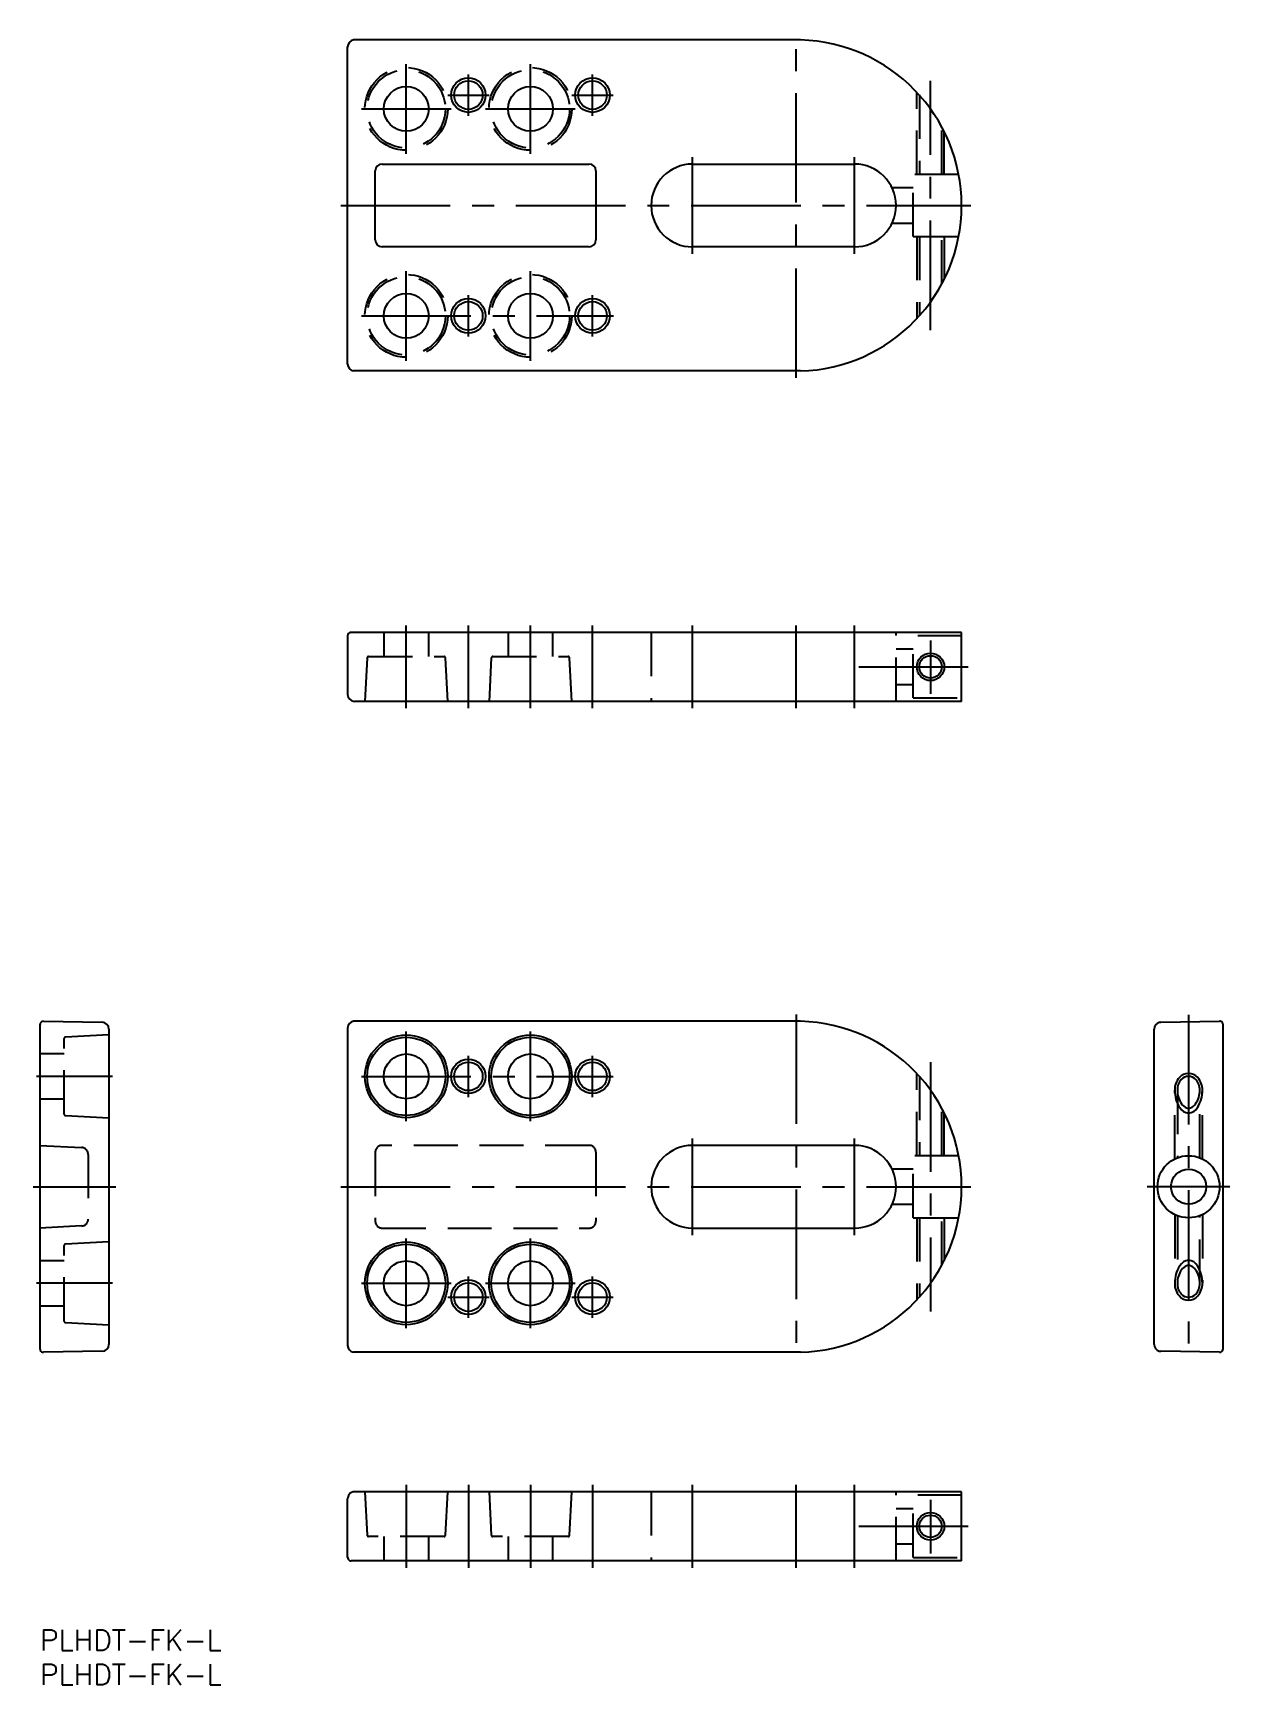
# Model space of a CAD drawing. Extents: x -1 to 173, y -8 to 231.
import ezdxf

# ---------------------------------------------------------------- set-up
doc = ezdxf.new("R2010")
doc.units = 0
doc.header["$LTSCALE"] = 0.5
doc.linetypes.add('CENTER', pattern=[50.8, 31.75, -6.35, 6.35, -6.35])
doc.linetypes.add('DASHED', pattern=[19.05, 12.7, -6.35])
for name, color, linetype in [('MSM_CENTER', 1, 'CENTER'), ('MSM_CONTINUOUS', 7, 'CONTINUOUS'), ('MSM_DASHED', 4, 'DASHED'), ('MSM_NARROW', 5, 'CONTINUOUS'), ('MSM_PART_NUMBER', 7, 'CONTINUOUS')]:
    doc.layers.add(name, color=color, linetype=linetype)
doc.styles.get("Standard").update_dxf_attribs({"font": 'txt.shx', "height": 3, "bigfont": 'bigfont.shx'})

# ---------------------------------------------------------------- blocks, each defined once
blk = doc.blocks.new('*U2')
at = {"layer": 'MSM_PART_NUMBER'}
blk.add_text('PLHDT-FK-L', height=3, dxfattribs=at).set_placement((0, -3))
blk = doc.blocks.new('*U3')
at = {"layer": 'MSM_PART_NUMBER'}
blk.add_text('PLHDT-FK-L', height=3, dxfattribs=at).set_placement((0, -8))

msp = doc.modelspace()

# ---------------------------------------------------------------- linework, layer by layer
at = {"layer": 'MSM_CENTER'}
for p, q in [((109.61, 181.47), (109.61, 231.46)), ((53.11, 213.96), (53.11, 226.96)), ((62.11, 219.46), (62.11, 225.46)), ((71.11, 213.96), (71.11, 226.96)), ((80.11, 219.46), (80.11, 225.46)), ((129.11, 188.4), (129.11, 224.53)), ((46.61, 220.46), (59.61, 220.46)), ((59.11, 222.46), (65.11, 222.46)), ((64.61, 220.46), (77.61, 220.46)), ((77.11, 222.46), (83.11, 222.46)), ((94.61, 199.46), (94.61, 213.46)), ((118.11, 199.46), (118.11, 213.46)), ((43.61, 206.46), (134.96, 206.46)), ((53.11, 183.96), (53.11, 196.96)), ((71.11, 183.96), (71.11, 196.96)), ((62.11, 187.46), (62.11, 193.46)), ((80.11, 187.46), (80.11, 193.46)), ((46.61, 190.46), (83.17, 190.46)), ((53.11, 133.58), (53.11, 145.58)), ((62.11, 133.58), (62.11, 145.58)), ((71.11, 133.58), (71.11, 145.58)), ((80.11, 133.58), (80.11, 145.58)), ((94.61, 133.58), (94.61, 145.58)), ((109.61, 133.58), (109.61, 145.58)), ((118.11, 133.58), (118.11, 145.58)), ((129.11, 143.41), (129.11, 135.66)), ((118.71, 139.58), (134.96, 139.58)), ((109.61, 89.21), (109.61, 39.23)), ((166.52, 89.13), (166.52, 39.3)), ((53.11, 73.72), (53.11, 86.72)), ((71.11, 73.72), (71.11, 86.72)), ((62.11, 77.22), (62.11, 83.22)), ((80.11, 77.22), (80.11, 83.22)), ((129.11, 82.28), (129.11, 46.15)), ((10.5, 80.22), (-0.5, 80.22)), ((46.61, 80.22), (83.11, 80.22)), ((94.61, 57.22), (94.61, 71.22)), ((118.11, 57.22), (118.11, 71.22)), ((-1, 64.22), (11, 64.22)), ((43.61, 64.22), (134.96, 64.22)), ((172.52, 64.22), (160.52, 64.22)), ((53.11, 43.72), (53.11, 56.72)), ((71.11, 43.72), (71.11, 56.72)), ((62.11, 45.22), (62.11, 51.22)), ((80.11, 45.22), (80.11, 51.22)), ((10.5, 50.22), (-0.5, 50.22)), ((46.61, 50.22), (59.61, 50.22)), ((59.11, 48.22), (65.11, 48.22)), ((64.61, 50.22), (77.61, 50.22)), ((77.11, 48.22), (83.11, 48.22)), ((53.11, 21), (53.11, 9)), ((62.11, 21), (62.11, 9)), ((71.11, 21), (71.11, 9)), ((80.11, 21), (80.11, 9)), ((94.61, 9), (94.61, 21)), ((109.61, 9), (109.61, 21)), ((118.11, 9), (118.11, 21)), ((129.11, 18.83), (129.11, 11.08)), ((118.71, 15), (134.96, 15))]:
    msp.add_line(p, q, dxfattribs=at)
at = {"layer": 'MSM_CONTINUOUS'}
for p, q in [((110.26, 230.46), (45.48, 230.46)), ((44.61, 183.46), (44.61, 229.46)), ((48.61, 201.46), (48.61, 211.46)), ((49.61, 212.46), (79.61, 212.46)), ((80.61, 211.46), (80.61, 201.46)), ((94.61, 212.46), (118.11, 212.46)), ((79.61, 200.46), (49.61, 200.46)), ((118.11, 200.46), (94.61, 200.46)), ((110.26, 182.47), (45.48, 182.47)), ((44.61, 144.08), (44.61, 135.58)), ((133.61, 144.58), (45.11, 144.58)), ((133.61, 134.58), (133.61, 144.58)), ((133.61, 134.58), (45.61, 134.58)), ((0, 87.71), (0, 40.73)), ((0.51, 88.21), (9.02, 88.06)), ((10, 87.06), (10, 41.37)), ((44.61, 87.22), (44.61, 41.22)), ((110.26, 88.21), (45.48, 88.21)), ((161.52, 41.37), (161.52, 87.06)), ((162.5, 88.06), (171.01, 88.21)), ((171.52, 40.73), (171.52, 87.71)), ((118.11, 70.22), (94.61, 70.22)), ((94.61, 58.22), (118.11, 58.22)), ((9.02, 40.37), (0.51, 40.23)), ((110.26, 40.23), (45.48, 40.23)), ((171.01, 40.23), (162.5, 40.37)), ((133.61, 20), (45.61, 20)), ((133.61, 10), (133.61, 20)), ((44.61, 10.5), (44.61, 19)), ((133.61, 10), (45.11, 10))]:
    msp.add_line(p, q, dxfattribs=at)
for centre, radius in [((53.11, 220.46), 3.25), ((62.11, 222.46), 2.07), ((71.11, 220.46), 3.25), ((80.11, 222.46), 2.07), ((53.11, 190.46), 3.25), ((62.11, 190.46), 2.07), ((71.11, 190.46), 3.25), ((80.11, 190.46), 2.07), ((129.11, 139.58), 1.62), ((53.11, 80.22), 6), ((71.11, 80.22), 6), ((53.11, 80.22), 5.67), ((71.11, 80.22), 5.67), ((53.11, 80.22), 3.25), ((62.11, 80.22), 2.07), ((71.11, 80.22), 3.25), ((80.11, 80.22), 2.07), ((166.52, 64.22), 4.5), ((166.52, 64.22), 2.55), ((53.11, 50.22), 6), ((53.11, 50.22), 5.67), ((71.11, 50.22), 6), ((71.11, 50.22), 5.67), ((53.11, 50.22), 3.25), ((71.11, 50.22), 3.25), ((62.11, 48.22), 2.07), ((80.11, 48.22), 2.07), ((129.11, 15), 1.62)]:
    msp.add_circle(centre, radius, dxfattribs=at)
for centre, radius, start, end in [((45.61, 229.46), 1, 97.6412, 180), ((109.61, 206.46), 24, 271.5586, 88.4414), ((49.61, 211.46), 1, 90, 180), ((79.61, 211.46), 1, 0, 90), ((94.61, 206.46), 6, 90, 270), ((118.11, 206.46), 6, 270, 90), ((49.61, 201.46), 1, 180, 270), ((79.61, 201.46), 1, 270, 0), ((45.61, 183.46), 1, 180, 262.3588), ((45.11, 144.08), 0.5, 90.0235, 180), ((45.61, 135.58), 1, 180, 270), ((0.5, 87.71), 0.5, 154.9765, 179.9765), ((0.5, 87.71), 0.498, 88.8257, 155.1508), ((9, 87.06), 1, 0, 89), ((45.61, 87.22), 1, 97.6412, 180), ((109.61, 64.22), 24, 271.5586, 88.4414), ((162.52, 87.06), 1, 104.1256, 180.0068), ((162.52, 87.06), 1, 91, 104.1325), ((171.02, 87.7), 0.507, 70.9296, 90.9593), ((171.02, 87.71), 0.501, 0.028, 70.6138), ((167.1, 78.31), 2.2, 137.9195, 182.5542), ((166.53, 78.74), 1.48, 90.2342, 135.7303), ((166.51, 78.74), 1.48, 44.2697, 89.7658), ((165.94, 78.31), 2.2, 357.4458, 42.0805), ((168.3, 78.19), 3.4, 179.763, 214.8445), ((164.74, 78.19), 3.4, 325.1555, 0.237), ((166.82, 77.12), 1.57, 213.5242, 247.9098), ((166.52, 76.52), 0.905, 251.1596, 288.8404), ((166.23, 77.12), 1.57, 292.0902, 326.4758), ((94.61, 64.22), 6, 90, 270), ((118.11, 64.22), 6, 270, 90), ((166.82, 51.32), 1.57, 112.0902, 146.4758), ((166.52, 51.91), 0.905, 71.1596, 108.8404), ((166.23, 51.32), 1.57, 33.5242, 67.9098), ((168.3, 50.24), 3.4, 145.1555, 180.237), ((164.74, 50.24), 3.4, 359.763, 34.8445), ((167.1, 50.13), 2.2, 177.4458, 222.0805), ((166.53, 49.69), 1.48, 224.2697, 269.7658), ((166.51, 49.69), 1.48, 270.2342, 315.7303), ((165.94, 50.13), 2.2, 317.9195, 2.5542), ((0.5, 40.73), 0.5, 180.0235, 205.0235), ((9, 41.37), 1, 271, 360), ((45.61, 41.22), 1, 180, 262.3588), ((162.52, 41.37), 1, 179.9932, 255.8744), ((171.02, 40.73), 0.501, 289.3862, 359.972), ((0.5, 40.72), 0.498, 204.8492, 271.1743), ((162.52, 41.37), 1, 255.8675, 269), ((171.02, 40.73), 0.507, 269.0407, 289.0704), ((45.61, 19), 1, 141.384, 180), ((45.61, 19), 0.997, 89.8988, 141.4505), ((45.1, 10.5), 0.492, 179.439, 245.5375), ((45.11, 10.5), 0.5, 244.9765, 270)]:
    msp.add_arc(centre, radius, start, end, dxfattribs=at)
at = {"layer": 'MSM_DASHED'}
for p, q in [((127.11, 210.96), (127.11, 222.89)), ((127.49, 222.48), (127.49, 210.96)), ((130.73, 210.96), (130.73, 217.87)), ((131.11, 210.96), (131.11, 217.13)), ((133.19, 210.96), (126.61, 210.96)), ((126.61, 201.96), (126.61, 210.96)), ((126.61, 209.01), (123.54, 209.01)), ((123.54, 203.91), (126.61, 203.91)), ((126.61, 201.96), (133.19, 201.96)), ((127.11, 201.96), (127.11, 190.04)), ((127.49, 201.96), (127.49, 190.45)), ((130.73, 195.06), (130.73, 201.96)), ((131.11, 201.96), (131.11, 195.8)), ((49.86, 144.58), (49.86, 141.08)), ((56.36, 141.08), (56.36, 144.58)), ((67.86, 144.58), (67.86, 141.08)), ((74.36, 141.08), (74.36, 144.58)), ((88.61, 144.58), (88.61, 134.58)), ((124.11, 134.58), (124.11, 144.58)), ((133.61, 144.08), (126.61, 144.08)), ((126.61, 135.08), (126.61, 144.08)), ((126.61, 142.13), (124.11, 142.13)), ((47.44, 140.89), (47.11, 134.58)), ((47.64, 141.08), (58.58, 141.08)), ((59.11, 134.58), (58.78, 140.89)), ((65.44, 140.89), (65.11, 134.58)), ((65.64, 141.08), (76.58, 141.08)), ((77.11, 134.58), (76.78, 140.89)), ((124.11, 137.03), (126.61, 137.03)), ((126.61, 135.08), (133.61, 135.08)), ((10, 86.22), (3.69, 85.89)), ((3.5, 74.75), (3.5, 85.69)), ((3.5, 83.47), (0, 83.47)), ((127.11, 68.72), (127.11, 80.64)), ((127.49, 80.23), (127.49, 68.72)), ((0, 76.97), (3.5, 76.97)), ((164.52, 68.25), (164.52, 78.21)), ((164.9, 78.21), (164.9, 68.41)), ((168.14, 68.41), (168.14, 78.21)), ((168.52, 68.25), (168.52, 78.21)), ((3.69, 74.55), (10, 74.22)), ((130.73, 68.72), (130.73, 75.62)), ((131.11, 68.72), (131.11, 74.88)), ((0, 70.22), (6.05, 69.9)), ((79.61, 70.22), (49.61, 70.22)), ((7, 68.9), (7, 59.53)), ((48.61, 69.22), (48.61, 59.22)), ((80.61, 69.22), (80.61, 59.22)), ((126.61, 59.72), (126.61, 68.72)), ((133.19, 68.72), (126.61, 68.72)), ((126.61, 66.77), (123.55, 66.77)), ((123.54, 61.67), (126.61, 61.67)), ((164.52, 60.19), (164.52, 50.23)), ((164.9, 60.02), (164.9, 50.23)), ((168.14, 50.23), (168.14, 60.02)), ((168.52, 60.19), (168.52, 50.23)), ((6.05, 58.53), (0, 58.22)), ((49.61, 58.22), (79.61, 58.22)), ((126.61, 59.72), (133.19, 59.72)), ((127.11, 59.72), (127.11, 47.79)), ((127.49, 59.72), (127.49, 48.21)), ((130.73, 52.81), (130.73, 59.72)), ((131.11, 59.72), (131.11, 53.55)), ((3.5, 44.75), (3.5, 55.69)), ((10, 56.22), (3.69, 55.89)), ((3.5, 53.47), (0, 53.47)), ((0, 46.97), (3.5, 46.97)), ((3.69, 44.55), (10, 44.22)), ((47.11, 20), (47.44, 13.69)), ((58.78, 13.69), (59.11, 20)), ((65.11, 20), (65.44, 13.69)), ((76.78, 13.69), (77.11, 20)), ((88.61, 20), (88.61, 10)), ((124.11, 10), (124.11, 20)), ((126.61, 10.5), (126.61, 19.5)), ((133.61, 19.5), (126.61, 19.5)), ((126.61, 17.55), (124.11, 17.55)), ((58.58, 13.5), (47.64, 13.5)), ((49.86, 13.5), (49.86, 10)), ((56.36, 10), (56.36, 13.5)), ((76.58, 13.5), (65.64, 13.5)), ((67.86, 13.5), (67.86, 10)), ((74.36, 10), (74.36, 13.5)), ((124.11, 12.45), (126.61, 12.45)), ((126.61, 10.5), (133.61, 10.5))]:
    msp.add_line(p, q, dxfattribs=at)
for centre, radius in [((53.11, 220.46), 6), ((53.11, 220.46), 5.67), ((71.11, 220.46), 6), ((71.11, 220.46), 5.67), ((53.11, 190.46), 6), ((71.11, 190.46), 6), ((53.11, 190.46), 5.67), ((71.11, 190.46), 5.67)]:
    msp.add_circle(centre, radius, dxfattribs=at)
for centre, radius, start, end in [((47.64, 140.88), 0.2, 90, 177), ((58.58, 140.88), 0.2, 3, 90), ((65.64, 140.88), 0.2, 90, 177), ((76.58, 140.88), 0.2, 3, 90), ((3.7, 85.69), 0.2, 93, 180), ((3.7, 74.75), 0.2, 180, 267), ((6, 68.9), 1, 0, 87), ((49.61, 69.22), 1, 90, 180), ((79.61, 69.22), 1, 0, 90), ((6, 59.53), 1, 273, 0), ((49.61, 59.22), 1, 180, 270), ((79.61, 59.22), 1, 270, 0), ((3.7, 55.69), 0.2, 93, 180), ((3.7, 44.75), 0.2, 180, 267), ((47.64, 13.7), 0.2, 183, 270), ((58.58, 13.7), 0.2, 270, 357), ((65.64, 13.7), 0.2, 183, 270), ((76.58, 13.7), 0.2, 270, 357)]:
    msp.add_arc(centre, radius, start, end, dxfattribs=at)
at = {"layer": 'MSM_NARROW'}
for centre, radius in [((62.11, 222.46), 2.5), ((80.11, 222.46), 2.5), ((62.11, 190.46), 2.5), ((80.11, 190.46), 2.5), ((129.11, 139.58), 2), ((62.11, 80.22), 2.5), ((80.11, 80.22), 2.5), ((62.11, 48.22), 2.5), ((80.11, 48.22), 2.5), ((129.11, 15), 2)]:
    msp.add_circle(centre, radius, dxfattribs=at)
for centre, radius, start, end in [((167.1, 78.31), 2.58, 137.9195, 182.5542), ((166.49, 78.94), 1.7, 88.909, 139.991), ((166.55, 78.94), 1.7, 40.009, 91.091), ((165.94, 78.31), 2.58, 357.4458, 42.0805), ((168.88, 78.08), 4.36, 178.5878, 213.2845), ((164.16, 78.08), 4.36, 326.7155, 1.4122), ((166.64, 76.5), 1.62, 209.8869, 265.8591), ((166.4, 76.5), 1.62, 274.1409, 330.1131), ((168.88, 50.35), 4.36, 146.7155, 181.4122), ((166.64, 51.94), 1.62, 94.1409, 150.1131), ((166.4, 51.94), 1.62, 29.8869, 85.8591), ((164.16, 50.35), 4.36, 358.5878, 33.2845), ((167.1, 50.13), 2.58, 177.4458, 222.0805), ((166.49, 49.49), 1.7, 220.009, 271.091), ((166.55, 49.49), 1.7, 268.909, 319.991), ((165.94, 50.13), 2.58, 317.9195, 2.5542)]:
    msp.add_arc(centre, radius, start, end, dxfattribs=at)

# ---------------------------------------------------------------- block references
at = {"layer": 'MSM_CONTINUOUS'}
for name in ['*U2', '*U3']:
    msp.add_blockref(name, (0, 0), dxfattribs=at)

doc.saveas('drawing.dxf')
